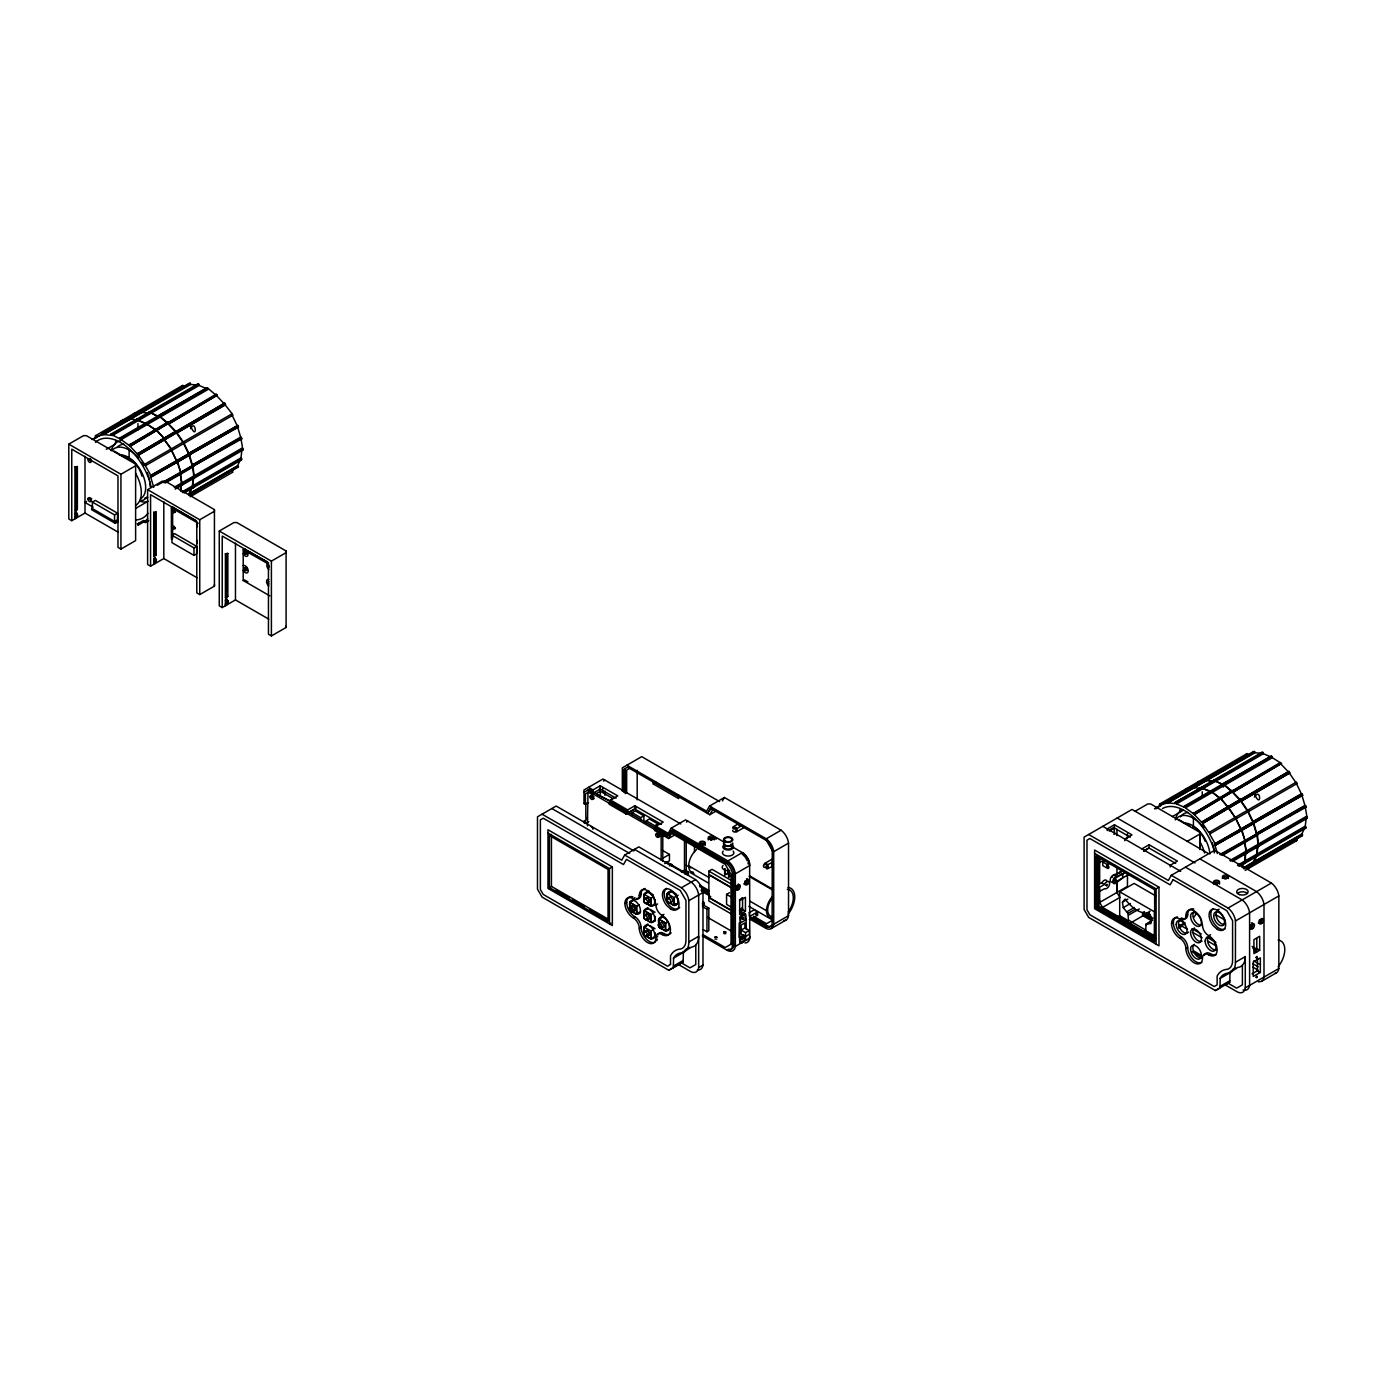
<?xml version="1.0" encoding="UTF-8"?>
<svg xmlns="http://www.w3.org/2000/svg" width="1376" height="1376" viewBox="0 0 1376 1376"><rect width="100%" height="100%" fill="white"/><g stroke="black" fill="none" stroke-linecap="round" stroke-linejoin="round"><path stroke-width="1.5" d="M74.923 518.855L74.923 513.042L76.368 512.199L77.486 515.604L74.923 517.187L77.486 515.604L77.348 514.056L76.076 516.43M76.368 518.03L76.368 512.199M147.61 489.65L199.744 519.75L214.432 511.27L214.432 509.602L165.189 481.17L162.299 481.17L147.61 489.65L147.61 564.487L150.569 566.19L163.813 558.536L197.095 577.765M150.569 566.19L150.569 494.689L196.785 521.366L196.785 592.884L199.744 594.587L214.432 586.107L214.432 509.602M153.734 564.366L153.734 558.536L155.178 557.71L156.296 561.116L153.734 562.698L156.296 561.116L156.159 559.568L154.748 560.376M153.734 558.536L154.886 561.924L156.159 559.568M155.178 563.524L155.178 557.71M163.813 558.536L163.813 501.758M199.744 594.587L199.744 519.75M219.266 531.033L271.399 561.133L286.088 552.653L286.088 550.985L236.844 522.553L233.954 522.553L219.266 531.033L219.266 605.853L222.224 607.573L235.468 599.919L268.767 619.131M222.224 607.573L222.224 536.055L268.458 562.75L268.458 634.25L271.399 635.953L286.088 627.473L286.088 550.985M225.406 605.732L225.406 599.919L226.834 599.076L227.969 602.482L225.406 604.064L227.969 602.482L227.814 600.934L226.404 601.759M226.541 603.307L225.406 599.919M226.834 604.907L226.834 599.076M235.468 599.919L235.468 543.124M271.399 635.953L271.399 561.133M678.678 795.311L678.678 798.63L653.273 783.959L653.273 780.622M1099.665 909.089L1119.84 897.444L1116.951 892.456L1116.951 882.068M1127.46 838.07L1127.46 833.822M1184.77 922.797L1184.77 924.466L1180.453 925.291L1184.77 922.797L1179.335 919.667M1199.906 849.491L1199.906 832.377L1150.663 803.945L1147.773 803.945L1134.925 811.376M1274.898 973.348A12.315 7.104 60 0 0 1278.837 968.515L1278.837 895.931A12.315 7.104 60 0 0 1271.39 883.031L1214.664 850.282L1171.303 875.325L1168.327 880.485L1088.674 834.492M269.834 595.877L243.191 580.5L243.208 549.678L267.598 563.541A3.853 2.236 60 0 0 268.819 569.526M542.058 814.196L621.711 860.189L624.687 855.029L681.395 887.778A12.315 7.104 60 0 1 688.843 900.678L688.791 943.351A21.689 12.522 60 0 1 681.877 952.742L680.793 952.88A29.55 17.062 60 0 0 673.604 957.834L673.328 967.689L668.77 970.252L542.058 897.083L537.483 889.171L537.483 816.828L556.179 806.044L633.992 850.953M1171.303 875.325L1228.028 908.074A12.315 7.104 60 0 1 1235.476 920.974L1235.424 963.647A21.689 12.522 60 0 1 1228.493 973.038L1227.426 973.176A29.55 17.062 60 0 0 1220.22 978.13L1219.944 987.985L1215.386 990.548L1088.674 917.396L1084.099 909.484L1084.099 837.124L1132.035 809.449L1207.99 853.309M1235.476 962.271L1245.28 956.612L1245.228 957.988A21.655 12.504 60 0 1 1242.752 964.817L1242.029 965.591A21.655 12.504 60 0 1 1238.297 967.38L1237.23 967.517M673.328 967.689L683.132 962.03L683.408 952.175A29.55 17.062 60 0 1 683.941 951.384M1215.386 990.548L1229.748 982.326L1230.024 972.471M735.936 885.37L735.403 886.488M741.853 918.514C744.089 921.679 743.384 914.971 742.369 919.237M743.246 918.153L743.006 917.173L742.558 919.374M741.767 938.948L741.922 937.606M743.47 937.452L742.558 939.017M245.289 551.174L247.044 553.754M90.455 458.965L90.971 460.289M115.876 440.389L115.24 444.138L106.296 449.316M173.703 509.86L175.423 512.388M173.703 526.234L175.423 528.78M180.462 490.871L181.236 484.576L182.354 485.006L180.204 473.654L181.288 473.791L177.074 461.958M180.652 490.768L181.408 484.455M182.096 491.886L192.33 485.969L193.345 477.575L194.291 478.108L192.932 465.432L157.225 485.281M193.311 487.672L241.557 459.825L240.645 459.016L237.635 465.673L238.461 466.688L190.215 494.534L189.389 493.52L192.399 486.863L193.311 487.672L193.603 486.571L192.709 485.762L193.724 477.352L240.112 450.571M192.709 485.762L240.955 457.898L241.97 449.505L242.916 450.038L240.955 438.583L241.849 438.824L240.645 437.121L192.399 464.968L189.389 454.854L238.461 426.921L237.876 425.442L188.822 453.358L184.04 443.399M592.385 796.016L593.778 797.254M1179.542 812.425L1180.161 808.675M1244.678 861.152L1245.693 852.742L1246.639 853.275L1244.678 841.82M1237.506 865.28L1256.615 854.255L1257.647 845.844L1258.576 846.395L1257.217 833.701L1219.772 854.565M1253.914 863.629L1256.684 855.15L1257.595 855.958L1257.905 854.84L1256.993 854.032L1258.008 845.621L1258.954 846.171L1307.2 818.307L1305.239 806.852L1306.134 807.093L1304.93 805.39L1256.684 833.254L1253.691 823.123L1302.745 795.19L1301.352 793.78L1253.106 821.644L1248.324 811.668M1256.993 854.032L1305.239 826.185L1306.254 817.774L1307.2 818.307M670.645 831.19L727.044 863.904A10.268 5.934 60 0 1 732.342 873.072L732.342 946.98A10.268 5.934 60 0 1 727.044 950.042L728.489 949.199A10.268 5.934 60 0 0 733.786 946.155L733.786 872.246A10.268 5.934 60 0 0 728.489 863.079L672.09 830.347L667.67 836.333L654.546 828.765L654.546 830.433L668.564 838.517L675.461 834.527M749.765 936.265L749.628 937.004A10.268 5.934 60 0 1 749.077 938.398M716.879 939.086L714.918 939.086M1226.446 878.628L1224.468 878.628M167.476 422.277L167.236 423.189L159.444 416.412L121.14 438.531L121.14 439.615L128.948 445.291L167.476 422.277L168.594 423.258L130.049 446.288L137.325 453.942L176.076 431.17L177.074 432.408L138.322 455.181L144.549 464.314L232.131 413.746L232.94 415.156L145.357 465.724L150.964 475.614L189.252 453.512L189.836 454.992L150.724 477.18L153.734 487.293M130.049 446.288L168.594 423.258M216.101 394.207L215.86 395.118L208.068 388.342L159.822 416.206L167.614 422.965L216.101 394.207L217.219 395.187L168.732 423.963L175.99 431.617L224.701 403.099L225.234 405.008L176.988 432.855L183.214 441.988M168.732 423.963L217.219 395.187M184.401 492.814L192.932 487.895L192.33 485.969M241.557 459.825L240.955 457.898M1231.761 790.546L1231.52 791.458L1223.728 784.698L1185.441 806.8L1185.441 807.884L1193.233 813.577L1231.761 790.546L1232.879 791.544L1194.334 814.558L1201.609 822.229L1240.361 799.439L1241.358 800.694L1202.607 823.467L1208.833 832.583L1296.416 782.032L1297.224 783.443L1209.659 833.994L1215.249 843.901L1253.536 821.782L1254.121 823.278L1215.008 845.449L1217.416 853.55M1194.334 814.558L1232.879 791.544M1280.385 762.476L1231.898 791.252L1224.107 784.475L1272.353 756.628L1272.353 757.712L1281.503 763.474L1233.016 792.232L1240.275 799.903L1288.985 771.368L1289.518 773.278L1241.272 801.142L1247.499 810.258M1233.016 792.232L1281.503 763.474M1245.4 862.064L1245.091 863.165L1244.196 862.356M1239.862 866.192L1257.217 856.164L1256.615 854.255M1257.595 855.958L1305.841 828.094L1305.239 826.185M141.298 500.228L141.556 501.225L142.433 500.589M744.966 881.414C744.966 884.441 747.632 878.903 745.07 881.173M174.184 526.372C175.629 533.406 169.816 523.774 175.423 527.92M192.932 487.895L192.021 487.087L189.028 493.743L189.836 494.758M1241.926 867.344L1243.629 863.922M1243.078 867.929L1253.312 862.012L1256.322 855.356L1257.217 856.164M1253.691 861.789L1301.92 833.942L1304.93 827.286L1305.841 828.094M741.767 918.256L742.558 917.293M1099.665 857.626L1099.665 883.908L1102.107 882.48A4.076 2.356 -60 0 1 1106.923 881.19M1104.446 884.458L1104.687 883.977A4.076 2.356 -60 0 1 1108.764 881.62A4.076 2.356 -60 0 1 1108.764 886.316A4.076 2.356 -60 0 1 1104.687 888.672L1099.665 891.218L1099.682 887.228L1104.446 884.458L1101.866 882.962M725.049 842.645L685.592 819.855L671.196 828.18L668.22 833.34L655.991 826.271L654.546 828.765M670.095 833.787L672.09 830.347M668.564 838.517L671.54 833.357L725.272 864.386L731.034 874.362L731.034 944.177M783.787 920.596A12.315 7.104 60 0 0 788.534 915.694L788.534 843.11A12.315 7.104 60 0 0 781.086 830.21L724.378 797.478L709.534 806.044L706.559 811.186L626.906 765.211M710.429 808.211L707.453 813.371L711.874 807.385L710.429 808.211L766.501 840.581L772.263 850.557L772.125 924.001A10.268 5.934 60 0 1 766.828 927.063L751.399 918.308M627.508 767.206L709.775 814.712L712.768 809.552M722.383 800.918L724.378 797.478M1119.703 915.659L1119.703 891.751L1154.447 911.806L1154.447 935.732L1145.589 930.606L1146.191 923.967L1150.869 923.588L1151.695 919.048L1149.029 912.838C1139.328 914.507 1130.418 906.354 1125.104 899.01L1122.438 902.157L1123.263 907.661L1127.942 913.423L1128.561 920.785L1119.703 915.659L1118.258 916.502M764.695 864.85L765.71 864.266M1259.47 919.942C1257.939 923.107 1262.342 919.409 1259.642 919.753M115.773 426.233L116.53 425.304M137.325 453.942L176.076 431.17M138.322 455.181L177.074 432.408M175.99 431.617L224.701 403.099M176.988 432.855L225.698 404.338M189.252 495.566L190.215 494.534M189.63 495.36L238.461 466.688M1201.609 822.229L1240.361 799.439M1202.607 823.467L1241.358 800.694M1201.3 787.313L1210.45 792.112L1210.45 791.028L1220.753 798.544L1227.77 807.11L1228.424 806.336L1229.422 807.574L1228.768 808.348L1235.012 817.482M1240.275 799.903L1288.985 771.368M1241.272 801.142L1289.983 772.624M1253.312 862.012L1253.536 863.853L1252.728 862.838L1244.196 867.757M1246.725 867.792L1302.16 835.782L1301.92 833.942M723.845 933.633L725.806 933.633M190.524 428.762C195.942 417.719 197.697 442.436 190.524 425.924M93.379 439.322L134.882 414.52L139.939 412.852M147.765 518.89L145.357 521.108L146.028 522.261M175.423 511.631L174.184 510.066L175.423 510.788M234.677 468.7L232.286 470.919L232.94 472.071L190.266 496.719M244.36 549.007L267.236 561.804M1156.476 808.71L1160.071 805.373L1199.167 782.789L1203.845 781.344M1250.715 864.833L1247.946 867.276L1248.617 868.428M1300.148 835.868L1296.57 839.205L1297.224 840.358L1245.194 870.389M1217.244 884.046L1216.522 883.031L1215.799 884.046M702.362 903.619L703.274 903.894L702.362 905.219M74.923 510.96L75.938 510.29L75.938 467.393L74.923 466.808L74.923 510.96L77.366 509.447L77.366 466.55L74.923 466.808M76.368 510.135L77.366 509.447M156.193 512.061L153.734 512.302L153.734 556.454L154.748 555.784L154.748 512.887L156.193 512.061L156.193 554.958L155.178 555.629M227.848 553.427L225.406 553.685L225.406 597.838L226.404 597.167L226.404 554.27L227.848 553.427L227.848 596.324L226.834 596.995M75.938 516.516L77.348 514.056M226.404 603.393L227.814 600.934M68.8 444.156L83.489 435.676L86.378 435.676L135.622 464.108L135.622 540.596L120.933 549.093L117.975 547.373L117.975 475.872L71.758 449.178L71.758 520.696L68.8 518.993L68.8 444.156L120.933 474.256L135.622 465.776M188.185 385.005L183.507 386.45L135.261 414.296L134.59 413.144M91.917 439.512L97.163 436.502M102.357 433.492L190.266 383.216L190.748 384.437L198.006 385.16L197.766 383.956L149.52 411.82L149.76 413.006L142.124 412.508L103.819 434.61L102.357 433.492L102.822 434.696L96.595 436.622L95.924 435.47M189.269 383.319L141.023 411.166L141.504 412.37L190.266 383.216M93.086 439.322L96.578 437.31M103.355 433.406L141.642 411.286L142.124 412.508M102.822 434.696L141.126 412.594L140.644 411.39M190.748 384.437L142.502 412.284L142.02 411.08M110.854 434.145L149.141 412.043L158.292 416.842L119.987 438.944L110.854 434.145L111.095 435.332L103.819 434.61M111.955 434.438L150.259 412.336M150.62 412.112L198.866 384.265L199.124 385.452L206.916 388.772L207.346 387.929L158.67 415.535L158.67 416.618L149.52 411.82M111.095 435.332L149.382 413.23L149.141 412.043M149.76 413.006L198.006 385.16M112.196 435.624L150.5 413.522M150.878 413.299L199.124 385.452M119.987 438.944L119.987 437.86L158.292 415.758L159.444 416.412M158.67 415.535L206.916 387.688M158.67 416.618L206.916 388.772M121.14 439.615L159.444 417.496M159.822 417.289L208.068 389.425M75.938 467.393L77.366 466.55M128.948 445.291L167.236 423.189M167.614 422.965L214.002 396.185M128.174 458.93L129.12 458.38L129.12 449.986M144.549 464.314L146.028 465.346M232.131 413.746L225.234 405.008M86.602 501.449L84.916 502.412L93.018 507.09M92.381 502.102L95.357 500.4L117.51 513.179L117.51 519.681L114.535 521.401L114.535 514.899L92.381 502.102L92.381 508.604M75.646 514.349L77.09 513.523M76.076 515.14L77.486 514.332M71.758 520.696L85.002 513.042L118.284 532.254M150.156 475.683L189.252 453.512M188.822 453.358L237.876 425.442M152.478 476.165L189.836 454.992M189.389 454.854L238.461 426.921M163.366 482.512L192.932 465.432M192.399 464.968L241.557 437.362M164.501 482.718L192.33 466.653M242.916 448.714L194.67 476.56L193.724 476.027L192.709 466.43L239.097 439.649M165.412 482.959L193.242 466.894M192.709 466.43L241.849 438.824M114.535 514.899L117.51 513.179M135.656 508.415L148.178 501.191M174.253 487.259L193.345 476.234M193.724 476.027L241.97 448.163M115.257 521.814L118.233 520.094L118.233 521.642L115.257 523.362L91.676 509.739L91.676 508.191L115.257 521.814L115.257 523.362M175.182 487.809L194.291 476.784M175.99 487.586L193.345 477.575M175.182 489.134L194.291 478.108M193.724 477.352L194.67 477.902L242.916 450.038M183.507 492.006L192.021 487.087M192.399 486.863L240.645 459.016M183.008 492.694L193.242 486.777M193.603 486.571L241.849 458.707M189.389 493.52L237.635 465.673M145.77 520.678L138.787 524.703L138.322 523.499L143.551 520.472M190.679 493.262L237.068 466.481L237.876 467.496M137.325 523.585L137.789 524.806L144.772 520.764M148.711 520.713L145.22 522.725L144.549 521.573L138.322 523.499M172.636 507.056L172.636 538.463L171.381 539.186L171.381 507.778L172.636 507.056L195.856 520.455M171.948 535.23L174.666 533.664L196.699 546.392L196.699 553.806L193.982 555.371L171.948 542.643L171.948 535.23L193.982 547.94L196.699 546.392M153.734 556.454L156.193 554.958M154.456 559.86L155.901 559.017M154.886 560.634L156.296 559.826M243.208 549.678L244.722 548.8M243.191 580.5L244.36 579.829L247.904 581.876M225.406 597.838L227.848 596.324M226.111 601.226L227.556 600.4M226.558 602.017L227.969 601.192M583.992 792.335L589.152 789.342L593.022 791.578L593.022 789.91L600.228 785.765L617.772 795.896L609.327 800.763L596.616 794.072M603.565 781.035L604.993 780.209M627.697 767.103L623.775 769.356L623.775 792.318M588.894 791.854L585.436 793.849L585.436 804.41L583.992 803.584L583.992 789.979L602.963 779.022L680.759 823.949M630.156 768.032L626.665 770.044L626.665 793.247M587.707 790.185L591.577 792.404L593.022 791.578M588.309 792.18L591.577 794.072L600.228 789.084L616.018 798.2M596.616 793.419L600.314 791.286L613.025 798.63M583.992 803.584L585.436 802.741M585.436 804.41L588.55 802.621M549.42 835.559L608.037 869.408L608.037 921.404L549.42 887.554L549.42 835.559L551.432 834.389M661.426 824.413L634.852 809.088L626.218 814.076L609.121 804.203L609.121 802.535L610.566 801.709L627.645 811.582L627.645 809.914L610.566 800.041L610.566 801.709M587.414 817.619L585.832 818.548L585.832 802.741M587.552 818.995L583.992 821.042L585.436 821.868L583.992 822.71L585.436 823.536L588.808 821.575M653.273 783.959L656.146 782.29M627.645 809.914L634.852 805.751L663.198 822.126L655.991 826.271M609.121 802.535L626.218 812.408L627.645 811.582M625.96 813.921L636.331 807.936M632.169 814.609L632.169 812.7L635.334 810.877L643.882 815.83L643.882 821.627M632.169 812.7L640.734 817.636L643.882 815.83M646.204 820.801L649.352 818.978L657.9 823.914L654.752 825.738L646.204 820.801L646.204 822.693M549.42 887.554L551.432 886.402L608.209 919.168M549.42 889.223L550.864 888.397M624.687 855.029L638.808 846.876L695.534 879.608A12.315 7.104 60 0 1 702.981 892.508L702.981 965.092A12.315 7.104 60 0 1 697.357 969.908M661.151 860.344L661.151 835.954L662.768 834.922A6.123 3.543 60 0 0 662.234 833.546M686.486 822.04L687.931 821.214M547.975 833.065L609.482 868.566L612.354 866.914L612.354 925.566L547.975 888.397L547.975 829.745L612.354 866.914M709.775 814.712L716.793 810.67M663.094 858.074L669.458 854.41L669.458 860.826L664.677 863.578M741.062 826.236L737.605 824.241L733.425 826.649A2.442 1.41 0 0 0 733.425 828.644A2.442 1.41 0 0 0 736.882 828.644L741.062 825.91M732.806 830.278A2.442 1.41 0 0 0 733.941 831.861A2.442 1.41 0 0 0 736.882 831.637L743.934 827.578M657.642 936.729L655.87 937.761A11.73 6.777 60 0 1 653.445 943.128L651.725 943.661A11.73 6.777 60 0 1 639.29 928.181A8.359 4.816 60 0 0 633.218 917.861A11.73 6.777 60 0 1 624.928 903.499L626.699 902.467M624.928 903.499A11.73 6.777 60 0 1 633.218 898.7L634.99 897.685M633.218 898.7A8.359 4.816 60 0 0 639.29 895.415L641.061 894.4A11.73 6.777 60 0 1 645.206 888.5M681.395 872.006L684.921 869.959L688.378 871.954L688.378 875.291L686.658 874.276M640.683 911.875L636.538 914.266L629.709 910.31L629.709 902.415L633.854 900.024M666.001 861.703L684.491 872.384L686.228 871.386L686.228 842.267M684.852 874.001L688.378 871.954M629.795 910.258L629.795 902.346L636.538 906.354L639.307 904.772M653.669 896.688L650.9 898.287L650.9 906.182L655.045 903.791L655.045 899.835M610.91 923.072L609.482 923.898L609.482 868.566M674.154 897.53L674.154 905.425L667.222 901.538L667.222 893.643L671.368 891.252L676.493 894.211M731.017 887.279L708.864 874.482L708.864 871.146L712.028 869.322L730.501 879.986M681.395 887.778L695.534 879.608M671.196 828.18L727.904 860.929L742.318 852.604A12.315 7.104 60 0 1 749.765 865.504L735.352 873.829L735.352 946.396A12.315 7.104 60 0 1 727.904 950.696L702.242 935.869M709.534 806.044L766.26 838.775L781.086 830.21M648.216 908.315L644.054 910.706L644.054 918.6L651.003 922.488L651.003 914.593L644.157 910.637L650.9 914.644L653.669 913.062M726.339 863.337L727.766 862.511M745.001 942.973A12.315 7.104 60 0 0 749.765 938.071L749.628 863.096A10.268 5.934 60 0 0 744.33 853.928L742.18 854.186L742.885 854.754A10.268 5.934 60 0 1 744.364 856.233M633.218 917.861L634.99 916.829A8.359 4.816 60 0 1 641.061 927.149A11.73 6.777 60 0 0 646.187 938.965A11.73 6.777 60 0 0 655.217 942.096M655.87 937.761A8.376 4.833 60 0 1 662.166 934.562A11.73 6.777 60 0 0 670.456 929.78A11.73 6.777 60 0 0 662.166 915.418A8.376 4.833 60 0 1 655.87 904.995L657.642 903.963M667.222 893.643L674.051 897.582L678.213 895.191M724.653 868.669L724.653 874.586L727.766 873.399L727.766 869.443M724.653 874.586L727.766 873.399M732.479 873.984L733.924 873.141M639.29 928.181L641.061 927.149M662.166 915.418L663.937 914.386M728.558 870.922L728.558 876.822L731.688 875.635M688.843 900.678L702.981 892.508M749.679 918.979L766.26 928.559A12.315 7.104 60 0 0 773.708 924.259L773.708 851.675L788.534 843.11M644.054 927.097L651.003 930.984L651.003 938.896L644.054 934.992L644.157 927.046L648.216 924.706M658.743 926.96L658.743 919.065L665.588 923.021L665.588 930.916L658.657 927.028L658.657 919.134L662.802 916.726M765.211 867.138A2.442 1.41 -60 0 1 763.474 866.14A2.442 1.41 -60 0 1 765.211 863.148L772.263 859.071M731.017 887.606L708.864 874.809L708.864 897.324L710.584 896.326M653.669 929.454L650.9 931.053L650.9 938.948L655.045 936.557L655.045 932.601M731.017 913.784L708.864 900.988L708.864 897.668L710.584 896.67M658.657 919.134L665.485 923.072L668.254 921.473M772.263 866.398L767.791 868.634A2.442 1.41 -60 0 1 766.071 867.637A2.442 1.41 -60 0 1 767.791 864.644L772.263 862.391M731.447 907.214L726.58 904.41L726.58 894.383L729.469 892.714M669.63 928.576L665.485 930.967L665.485 923.072M662.166 934.562L663.937 933.547A11.73 6.777 60 0 0 671.127 932.911M703.308 907.111L706.954 909.209L708.829 908.126L708.829 930.692L706.954 931.776L703.308 929.677M739.48 900.042L741.974 897.943M739.48 910.069L742.558 908.298L740.254 908.968L740.254 912.202M745.431 911.273L739.669 914.593L739.669 900.626L745.431 897.307L745.431 911.273L742.558 909.605L739.669 911.273L742.558 912.942M688.843 941.975L698.664 936.316L698.612 937.692A21.655 12.504 60 0 1 696.136 944.521L695.396 945.278A21.655 12.504 60 0 1 691.681 947.084L681.877 952.742M745.603 914.146L740.46 917.121L740.46 922.969L739.978 916.846C750.04 904.634 744.21 931.26 745.121 913.87M748.802 912.959L754.1 909.897L757.557 911.892L757.557 915.212L750.505 918.962A2.442 1.41 0 0 1 749.404 919.323M673.397 958.212L683.201 952.553M749.404 916.33A2.442 1.41 0 0 0 750.505 915.969L757.557 911.892M739.29 922.763L739.015 937.469M746.291 919.615L739.772 923.365L739.772 937.245L743.883 934.872M673.397 966.09L683.201 960.431M668.77 970.252L681.498 962.942L690.012 967.861L695.774 964.542L695.774 944.899M744.915 927.906L744.915 922.9L741.148 925.068L741.148 933.96L745.568 936.523L749.335 934.338L749.335 930.468L744.915 927.906L741.148 930.09L745.568 932.636L745.603 939.739C735.558 951.951 741.372 925.326 740.46 942.715M745.568 932.636L749.335 930.468M732.187 943.523L725.272 947.514L703.188 934.751M732.479 946.241L733.924 945.398M766.122 926.805L768.272 926.237A10.268 5.934 60 0 0 772.641 925.136M739.978 942.44L745.603 939.739M683.132 962.03L678.574 964.593L691.216 971.886A12.315 7.104 60 0 0 698.664 967.586L702.981 965.092M735.352 946.396L749.765 938.071M773.708 924.259L788.534 915.694M771.231 928.576L786.074 920.011M1124.811 840.702L1124.811 839.033L1132.001 834.888L1114.457 824.757L1107.267 828.92L1107.267 830.571M1109.417 829.917L1113.734 827.423L1114.663 833.22A2.236 1.29 60 0 1 1113.872 834.338M1109.28 831.07L1114.457 828.077L1130.246 837.193M1205.789 780.656L1205.307 779.435L1253.553 751.588L1254.035 752.792L1247.791 754.719L1199.545 782.583L1198.892 781.43M1154.464 808.796L1161.447 804.771M1160.209 803.756L1160.88 804.908L1167.123 802.982L1166.642 801.761L1204.946 779.659L1213.666 781.499L1203.432 787.399M1155.634 808.606L1160.862 805.596M1166.642 801.761L1205.944 779.573M1205.307 779.435L1254.551 751.502L1255.032 752.706L1262.291 753.429L1262.05 752.242L1213.804 780.089L1214.045 781.276L1262.291 753.429M1167.123 802.982L1193.284 787.863L1192.82 786.659L1194.471 787.674M1195.176 786.78L1205.41 780.863L1204.946 779.659M1207.646 779.573L1254.035 752.792M1167.639 801.675L1168.121 802.896L1206.408 780.777M1206.305 779.349L1206.786 780.57L1255.032 752.706M1168.121 802.896L1175.379 803.601L1175.138 802.414L1213.426 780.312L1223.728 784.698M1175.138 802.414L1214.544 780.605M1214.922 780.398L1263.168 752.534L1263.409 753.721L1271.2 757.041L1271.63 756.198L1222.954 783.804L1222.954 784.888L1213.804 780.089M1177.116 802.604L1199.803 789.514M1176.239 802.724L1176.48 803.911L1214.784 781.792M1215.163 781.585L1263.409 753.721M1176.48 803.911L1184.289 807.213L1184.289 806.13L1222.576 784.028M1222.954 783.804L1271.2 755.957M1184.289 807.213L1220.873 786.092M1222.954 784.888L1228.51 781.688M1232.225 779.538L1271.2 757.041M1185.441 807.884L1223.728 785.782M1224.107 785.558L1272.353 757.712M1172.369 816.553L1183.308 810.24M1101.78 857.988L1098.237 860.034L1099.665 860.86L1098.237 861.703L1099.665 862.528L1104.756 859.604M1102.761 861.961L1107.319 864.592A2.236 1.29 60 0 1 1108.901 867.344A2.236 1.29 60 0 1 1107.319 868.256L1102.761 865.624L1102.761 861.961L1105.633 860.292M1193.233 813.577L1229.817 792.438M1233.756 790.168L1280.144 763.388M1107.319 864.592L1110.191 862.941M1141.891 848.906L1149.098 844.744L1177.426 861.118L1170.236 865.263L1170.236 866.932M1143.645 850.918L1148.84 847.926M1143.903 851.073L1149.098 848.08L1175.654 863.406M1192.459 827.217L1193.422 826.666L1193.422 818.273M1116.951 867.155L1116.951 873.915L1122.885 870.492M1125.757 872.16L1115.661 877.991A2.442 1.41 -60 0 0 1113.924 880.984A2.442 1.41 -60 0 0 1115.661 881.982L1128.819 874.396M1187.058 841.458L1199.906 834.045M1153.26 936.695L1102.554 907.42L1099.665 902.432L1127.46 886.385L1127.46 873.932M1119.703 891.751L1134.099 883.426L1156.046 896.103M1096.036 907.868L1154.653 941.7L1154.653 889.704L1096.036 855.855L1096.036 907.868L1098.065 906.698L1154.842 939.481M1214.44 843.97L1253.536 821.782M1253.106 821.644L1302.16 793.711M1215.008 845.449L1254.121 823.278M1253.691 823.123L1302.745 795.19M1122.438 902.157L1127.838 899.044M1123.263 907.661L1130.47 903.499M1094.608 853.361L1156.098 888.862L1158.97 887.21L1158.97 945.862L1094.608 908.693L1094.608 850.041L1158.97 887.21M1220.667 854.806L1257.217 833.701M1256.684 833.254L1305.841 805.631M1221.802 855.012L1256.615 834.922M1258.851 833.632L1305.239 806.852M1222.714 855.253L1257.526 835.163M1307.2 816.983L1258.954 844.847L1258.008 844.296L1256.993 834.699L1306.134 807.093M1127.013 911.686L1134.22 907.524M1127.942 913.423L1135.148 909.261M1128.561 915.143L1139.362 908.9M1229.817 860.585L1257.647 844.52M1258.008 844.296L1306.254 816.45M1230.746 861.118L1258.576 845.053M1233.309 859.897L1249.116 850.764M1252.521 848.803L1257.647 845.844M1259.866 844.554L1306.254 817.774M1127.116 921.61L1129.111 920.458L1146.139 930.296L1144.144 931.432M1142.974 912.46L1144.402 911.634M1232.5 861.445L1258.576 846.395M1144.402 913.286L1142.974 915.78L1130.848 922.78M1146.5 913.286L1150.095 911.204M1246.088 861.273L1256.322 855.356M1258.541 854.083L1304.93 827.286M1238.417 866.089L1257.526 855.064M1257.905 854.84L1306.134 826.993M1146.191 923.967L1152.538 920.183M1254.964 861.548L1301.352 834.768L1302.16 835.782M1145.589 924.964L1150.99 921.851M1243.887 868.927L1254.121 863.027M1254.499 862.804L1302.745 834.957M1216.418 954.428A11.73 6.777 60 0 1 1210.553 953.843L1208.782 954.875A8.376 4.833 60 0 0 1202.486 958.057A11.73 6.777 60 0 1 1200.061 963.424L1198.341 963.957A11.73 6.777 60 0 1 1185.906 948.477A8.359 4.816 60 0 0 1179.851 938.157A11.73 6.777 60 0 1 1171.544 923.795L1173.315 922.763M1171.544 923.795A11.73 6.777 60 0 1 1179.851 918.996L1181.623 917.981M1179.851 918.996A8.359 4.816 60 0 0 1185.906 915.711L1187.677 914.696A11.73 6.777 60 0 1 1193.818 908.986M1155.376 934.235L1152.194 936.076L1155.634 938.071M1153.002 936.557L1154.447 935.732M1217.364 910.224L1219.136 909.209M1228.028 908.074L1271.39 883.031M1179.851 938.157L1181.623 937.125A8.359 4.816 60 0 1 1187.677 947.462A11.73 6.777 60 0 0 1192.803 959.261A11.73 6.777 60 0 0 1201.833 962.392M1185.906 948.477L1187.677 947.462M1185.906 915.711A11.73 6.777 60 0 1 1192.063 910.018A11.73 6.777 60 0 1 1201.386 919.856L1202.486 925.291A8.376 4.833 60 0 0 1208.782 935.714L1210.553 934.7M1235.476 920.974L1278.837 895.931M1259.676 950.266L1253.914 953.585L1253.914 939.619L1259.676 936.299L1259.676 950.266L1256.804 948.597L1253.914 950.266L1256.804 951.934M1228.493 973.038L1236.663 968.326M1220.013 978.508L1229.817 972.849M1220.013 986.403L1229.834 980.727M1252.074 973.83L1257.458 970.716L1260.347 972.368L1260.347 957.834L1253.244 961.927L1253.244 976.461L1260.347 972.368M1229.748 982.326L1225.19 984.889L1237.832 992.182A12.315 7.104 60 0 0 1245.28 987.882L1278.837 968.515M1258.369 981.896L1261.534 981.398L1276.36 972.832M749.284 915.47L749.284 914.455M742.558 937.142L743.178 938.036L741.939 938.759M1112.324 882.136A4.076 2.356 -60 0 1 1110.277 879.247A4.076 2.356 -60 0 1 1113.803 874.861L1120.116 872.436L1122.713 873.932L1122.713 877.922L1116.4 882.773A4.076 2.356 -60 0 1 1112.771 881.655A4.076 2.356 -60 0 1 1116.4 876.357L1122.713 873.932M129.189 419.491L122.756 421.52L122.103 420.368M246.975 553.1L245.771 551.604L246.975 551.931M246.975 569.406L245.771 567.91L246.975 568.219M268.939 565.33L268.939 567.738M658.416 833.632L658.588 835.266L659.396 834.51M1190.343 788.723L1187.041 789.79L1186.387 788.637M1254.379 797.168C1261.138 786.246 1261.654 810.86 1254.207 793.367M735.42 831.207L736.04 830.347M711.478 840.048C714.11 838.724 708.33 838.724 710.945 840.048M669.407 864.816L670.92 865.315L669.407 865.831M693.04 871.92L690.167 872.487L708.502 883.065M742.748 937.056C746.308 938.449 739.72 940.255 743.246 937.366M128.536 418.39L137.445 420.11L137.204 418.923M137.789 524.806L138.787 524.703M1253.553 751.588L1254.551 751.502M655.475 829.952L615.313 806.766M197.456 524.067L196.579 524.875L197.456 526.698M197.456 540.441L196.579 541.25L197.456 543.073M1206.786 780.57L1212.222 781.104M1199.906 788.207L1194.282 787.777L1192.992 786.556L1193.474 787.76M197.766 383.956L198.866 384.265M1262.05 752.242L1263.168 752.534M91.504 499.746L90.438 498.404L91.659 498.525M1241.376 830.227L1245.59 842.06L1244.489 841.923L1246.45 853.378L1245.521 852.845L1245.28 863.062L1244.368 862.253M138.563 420.42L146.355 423.722M1098.598 901.246L1099.751 900.592L1098.598 898.597M1272.353 756.628L1224.107 784.475M1184.289 806.13L1185.441 806.8M1178.63 819.477L1190.137 826.116M1199.838 858.848L1256.546 891.596A12.315 7.104 60 0 1 1263.994 904.496L1263.994 977.063A12.315 7.104 60 0 1 1261.534 981.398M1117.209 818.015L1195.004 862.941M1185.441 867.172L1242.15 899.921A12.315 7.104 60 0 1 1249.597 912.821L1249.597 985.388A12.315 7.104 60 0 1 1243.078 990.015M1102.795 826.34L1180.711 871.318M1215.954 914.868L1225.122 920.166M1252.126 946.43L1257.664 949.629M1252.814 948.15L1256.512 950.283M1116.951 873.915L1119.84 872.264M1113.803 874.861L1116.4 876.357M1253.691 960.93L1259.178 964.094M1192.115 928.697L1201.282 933.994M1206.786 937.176L1215.954 942.474M1252.642 963.647L1258.146 966.829M1178.544 924.19L1187.471 929.35M1192.94 932.515L1202.074 937.778M1207.543 940.943L1216.676 946.206M1252.848 967.104L1257.922 970.028M1257.182 970.871L1260.055 972.54M1146.999 913.131L1150.611 915.229M1143.748 912.924L1152.95 918.239M1142.321 913.75L1151.523 919.065M1142.338 915.436L1151.557 920.75M1201.179 955.254L1193.766 950.971L1192.321 951.796L1201.575 957.146M208.068 388.342L159.822 416.206M1154.309 938.157L1098.942 906.182L1098.942 856.784M1154.258 939.808L1097.48 907.025L1097.48 857.11M1228.114 983.238L1236.628 988.157L1242.39 984.838L1242.39 965.195M146.166 422.759L147.318 423.412M119.987 437.86L121.14 438.531M114.346 451.19L125.852 457.847M719.545 801.554L641.732 756.645L622.33 767.842L622.33 791.252M171.381 507.778L198.178 523.241M765.211 863.148L767.791 864.644M153.734 512.302L154.748 512.887M225.406 553.685L226.404 554.27M732.479 846.928L743.608 853.361M712.476 837.038L716.191 839.188M749.507 875.807L773.346 889.584M749.232 876.478L773.312 890.392M588.567 787.347L593.022 789.91M655.991 827.939L669.114 835.507M593.142 792.06L609.327 800.763M628.66 812.58L657.109 829.006M609.826 803.601L589.754 792.008L587.982 792.576L587.432 825.91M708.864 871.146L731.017 883.942M662.234 850.23L669.458 854.41M688.705 865.814L709.087 877.578M749.834 901.108L766.501 910.74M685.403 864.747L690.855 867.895M748.854 906.371L772.693 920.131L766.501 923.709L753.549 916.227M726.58 894.383L731.447 897.186M686.658 873.949L688.378 874.947M755.837 913.888L757.557 914.885M755.837 914.214L757.557 915.212M699.868 885.232L709.122 890.582M701.313 887.726L708.674 891.975M752.844 917.482L767.55 925.979M634.491 849.37L691.216 882.102A12.315 7.104 60 0 1 698.664 895.002L698.664 967.586M701.708 889.618L709.07 893.867M701.777 891.338L709.156 895.587M708.864 897.324L731.017 910.121M708.864 897.668L731.017 910.448M551.862 808.538L629.658 853.447M703.36 904.978L708.829 908.126M707.591 917.345L731.516 931.156M653.342 894.899L648.216 891.94L644.054 894.331L651.003 898.236L651.003 906.13L644.054 902.243L644.157 894.28M649.919 909.295L655.045 912.254M629.795 902.346L636.641 906.302L636.641 914.197L636.538 906.354M649.919 925.687L655.045 928.662M556.162 890.186L569.182 897.702M572.898 899.852L584.06 906.302M589.633 909.519L608.244 920.252M147.507 424.393L155.299 430.086M648.079 914.679L647.58 914.318A2.752 1.6 60 0 0 645.533 915.504M766.122 840.358L766.828 840.942A10.268 5.934 60 0 1 772.125 850.11L772.263 851.004M1232.139 790.34L1233.257 791.32M1193.474 812.666L1194.592 813.646M167.855 422.054L168.973 423.051M155.35 429.278L165.137 439.305L164.484 440.079L172.378 450.124M129.189 444.379L130.29 445.377M1281.262 764.385L1288.521 772.039M1232.638 792.456L1239.896 800.11M1227.96 807.007L1219.824 797.444L1219.583 798.355L1211.792 791.578L1202.848 788.689L1202.607 787.502M216.961 396.099L224.236 403.77M593.262 795.947L593.778 796.824M168.354 424.169L175.612 431.84M268.767 586.038L268.062 585.282A4.18 2.408 60 0 1 266.6 581.05A4.18 2.408 60 0 1 268.767 579.451M1240.739 799.232L1241.737 800.471M1228.235 806.439L1229.232 807.695M1202.074 821.558L1203.071 822.796M176.455 430.946L177.452 432.202M164.948 439.408L156.658 430.155L147.318 424.496L147.507 423.309L146.355 422.638L146.166 423.842L138.374 420.523L138.305 419.233L137.015 419.026L137.256 420.23M137.789 453.272L138.787 454.527M1289.518 773.278L1295.745 782.411M1240.894 801.348L1247.138 810.481M1228.957 808.245L1235.184 817.378M176.61 433.079L182.836 442.212L183.885 441.61L184.694 443.02M246.992 551.466L247.198 551.776A3.853 2.236 60 0 1 247.198 556.231A3.853 2.236 60 0 1 243.346 553.995L243.191 553.668M164.673 439.976L170.899 449.092M1247.791 754.719L1247.12 753.566L1159.4 804.22L1160.071 805.373M1246.312 754.048L1246.983 755.2M1295.745 839.67L1296.416 840.822M1248.17 809.879L1248.978 811.29M1247.791 810.103L1248.617 811.513M1235.854 817L1236.663 818.41M1235.665 817.103L1236.491 818.514M1248.324 867.052L1248.978 868.204M1198.513 781.637L1199.167 782.789M1198.066 781.895L1198.737 783.047M1247.499 867.516L1248.17 868.669M1197.688 782.118L1198.358 783.271M1247.138 867.74L1247.791 868.892M1186.576 788.534L1187.23 789.686M1185.562 789.119L1186.422 790.151M1209.504 832.205L1210.312 833.615M183.507 386.45L182.836 385.297L95.116 435.951L95.77 437.104M182.028 385.762L182.698 386.914M183.507 441.816L184.315 443.227M171.381 448.817L172.206 450.227M134.229 413.368L134.882 414.52M133.782 413.626L134.452 414.778M133.403 413.832L134.074 414.984M122.275 420.265L122.946 421.417M121.466 420.729L122.137 421.882M121.277 420.832L121.948 421.985M74.923 513.042L75.938 514.882M1296.57 783.821L1301.352 793.78M1247.946 811.892L1252.728 821.85M1236.009 818.789L1240.791 828.748M1235.82 818.892L1240.602 828.851L1241.599 828.679L1245.4 842.164M232.286 415.552L237.068 425.511M244.36 552.997C248.66 557.641 243.913 547.459 244.446 553.358A3.853 2.236 60 0 0 245.083 554.15M183.662 443.622L188.443 453.581M171.725 450.502L176.506 460.478M171.536 450.623L176.317 460.582L177.315 460.41L181.116 473.894M1253.914 821.575L1254.499 823.054M1241.427 828.782L1241.995 830.261M1215.249 843.901L1215.834 845.38M189.63 453.289L190.215 454.785M177.126 460.513L177.71 461.992M130.187 419.405L128.708 418.27L129 419.594M150.964 475.614L151.549 477.111M1301.92 795.276L1304.93 805.39M1253.312 823.347L1256.322 833.46M661.134 835.868L661.151 835.954A6.123 3.543 60 0 0 658.829 831.878M237.635 426.99L240.645 437.121M189.028 455.06L192.021 465.191M1257.595 833.495L1257.905 834.94M193.311 465.208L193.603 466.67M599.489 788.431L600.418 794.227M655.87 904.995L654.77 899.56A11.73 6.777 60 0 0 645.43 889.722A11.73 6.777 60 0 0 639.29 895.415M180.394 473.533L181.408 483.131M698.114 847.048L698.114 848.7M1258.954 844.847L1258.954 846.171M1257.458 958.436L1257.458 970.716M1256.804 938.621L1256.804 948.597M1245.28 956.612L1245.28 987.882M1223.384 784.062L1223.384 787.089M1202.246 791.785L1202.246 796.05M1199.906 832.377L1199.906 849.009M1156.098 888.862L1156.098 944.194M1149.098 844.744L1149.098 848.08M1116.951 829.195L1116.951 835.628M1116.951 881.913L1116.951 892.456M1114.457 824.757L1114.457 828.077M1099.665 889.962L1099.665 902.432M1098.065 856.784L1098.065 906.698M771.97 862.236L771.97 866.226M750.505 915.969L750.505 918.962M746.102 918.841L746.291 929.522M745.121 935.56L745.121 939.464M742.558 897.634L742.558 909.605M741.974 907.971L741.974 911.204M736.882 828.644L736.882 831.637M729.091 871.232L729.091 877.131M725.186 868.961L725.186 874.895M706.954 909.209L706.954 931.776M694.484 846.034L694.484 852.019M684.491 839.102L684.491 872.384M678.213 899.147L678.213 903.086L674.051 905.494L674.051 897.582M667.326 893.574L667.326 901.486M662.785 835.008L662.785 861.428M655.045 916.21L655.045 920.148L650.9 922.556L650.9 914.644M654.752 825.738L654.752 827.63M640.734 817.636L640.734 819.546M637.174 770.302L637.174 799.834M634.852 805.751L634.852 809.088M626.218 812.408L626.218 814.076M625.22 768.53L625.22 793.574M604.993 791.131L604.993 795.294M602.705 788.087L602.705 792.301M600.228 785.765L600.228 789.084M591.577 792.404L591.577 794.072M551.432 836.402L551.432 886.402M286.088 625.822L286.088 627.473M214.432 584.439L214.432 586.107M194.67 476.56L194.67 477.902M193.982 547.94L193.982 555.371M182.165 483.784L182.165 485.109M137.961 423.498L137.961 429.914M120.933 474.256L120.933 549.093M85.002 456.247L85.002 513.042M668.186 864.317A2.442 1.41 0 0 1 671.643 864.317A2.442 1.41 0 0 1 671.643 866.312M702.551 902.312A2.442 1.41 -60 0 1 704.271 903.31A2.442 1.41 -60 0 1 702.551 906.302M745.052 857.076A10.268 5.934 60 0 1 745.689 857.97M746.274 858.916A10.268 5.934 60 0 1 747.254 860.894M747.942 862.924A10.268 5.934 60 0 1 748.183 863.922M748.699 938.948A10.268 5.934 60 0 1 747.701 939.808M746.669 878.679A3.062 1.772 -60 0 1 747.116 882.343A3.062 1.772 -60 0 1 743.711 883.788M738.172 883.977A3.062 1.772 -60 0 1 738.362 887.142A3.062 1.772 -60 0 1 735.575 889.395M659.895 836.505A2.236 1.29 60 0 1 657.986 835.696A2.236 1.29 60 0 1 657.246 833.202M593.864 798.682A2.236 1.29 60 0 1 591.491 795.724M727.904 860.929A12.315 7.104 60 0 1 735.352 873.829M715.898 942.371A3.062 1.772 0 0 1 713.731 941.838M713.25 941.476A3.062 1.772 0 0 1 712.837 940.599M708.262 839.928A3.062 1.772 0 0 1 711.22 837.709A3.062 1.772 0 0 1 714.161 839.928M705.234 845.088A3.062 1.772 0 0 1 704.925 845.518M700.762 846.154A3.062 1.772 0 0 1 700.436 843.23A3.062 1.772 0 0 1 705.234 844.176M733.15 851.09A5.745 3.32 0 0 1 728.162 856.078A5.745 3.32 0 0 1 723.191 851.09M1112.204 877.269A2.442 1.41 -60 0 1 1112.616 876.822M1196.105 913.888A16.908 9.752 -60 0 1 1193.628 917.5M1278.08 940.083A18.937 10.939 -60 0 1 1278.08 966.864M1181.623 937.125A11.73 6.777 60 0 1 1173.608 925.412A11.73 6.777 60 0 1 1177.46 916.863M1230.557 971.68A29.55 17.062 60 0 1 1231.124 970.957M1232.414 969.684A29.55 17.062 60 0 1 1233.12 969.151M1234.65 968.291A29.55 17.062 60 0 1 1235.476 967.964M1187.677 914.696A8.359 4.816 60 0 1 1182.397 918.394M1208.782 935.714A11.73 6.777 60 0 1 1217.089 950.076A11.73 6.777 60 0 1 1208.782 954.875M1202.074 941.167A7.654 4.42 60 0 1 1194.42 936.746A7.654 4.42 60 0 1 1194.42 927.906M1202.074 957.558A7.654 4.42 60 0 1 1194.42 953.138A7.654 4.42 60 0 1 1194.42 944.297M1202.074 924.792A7.654 4.42 60 0 1 1194.42 920.372A7.654 4.42 60 0 1 1194.42 911.531M1188.572 932.068A7.654 4.42 60 0 1 1180.591 929.299A7.654 4.42 60 0 1 1180.058 919.615M1216.659 949.578A7.654 4.42 60 0 1 1209.005 945.157A7.654 4.42 60 0 1 1209.005 936.316M1225.225 924.104A7.654 4.42 60 0 1 1218.104 920.527A7.654 4.42 60 0 1 1216.711 911.634M1204.482 955.322A8.376 4.833 60 0 1 1204.757 954.6M1205.118 953.981A8.376 4.833 60 0 1 1210.553 953.843M1225.001 928.938A11.73 6.777 60 0 1 1213.271 922.161A11.73 6.777 60 0 1 1213.271 908.624M1213.58 884.08A3.062 1.772 0 0 1 1216.522 881.861A3.062 1.772 0 0 1 1219.48 884.08M1222.404 878.473A3.062 1.772 0 0 1 1225.448 876.701A3.062 1.772 0 0 1 1228.51 878.473M1261.912 918.6A3.062 1.772 -60 0 1 1260.898 921.989A3.062 1.772 -60 0 1 1258.3 923.107M1114.457 864.816A2.236 1.29 60 0 1 1113.081 864.936M1237.437 893.42A5.745 3.32 0 0 1 1247.378 893.42M1251.455 922.883A3.062 1.772 -60 0 1 1252.986 925.05A3.062 1.772 -60 0 1 1250.337 928.336M1183.721 823.123A24.734 14.276 60 0 1 1209.882 853.963M1199.803 841.424A28.019 16.168 60 0 1 1204.55 853M1193.422 826.666A19.316 11.146 60 0 1 1205.238 841.372M1175.293 819.89A29.601 17.097 60 0 1 1203.88 827.544M1212.187 842.576A29.601 17.097 60 0 1 1214.303 852.914M1162.462 808.572A44.806 25.869 60 0 1 1214.63 852.054M1175.448 819.064A33.746 19.488 60 0 1 1181.623 810.275M1180.333 816.897A29.67 17.131 60 0 1 1188.004 812.459M593.83 798.562A2.116 1.221 60 0 1 591.783 796.756A2.116 1.221 60 0 1 592.334 794.709M659.826 836.402A2.116 1.221 60 0 1 658.038 835.628A2.116 1.221 60 0 1 657.332 833.288M591.044 826.494A2.116 1.221 60 0 1 592.936 829.246M729.71 870.544A5.951 3.44 0 0 1 723.449 869.322A5.951 3.44 0 0 1 723.002 865.504M724.43 862.7A7.482 4.317 0 0 1 722.882 862.012M730.828 844.262A5.332 3.079 0 0 1 732.531 848.7A5.332 3.079 0 0 1 724.739 849.302A5.332 3.079 0 0 1 724.395 844.761M731.396 845.862A3.732 2.15 0 0 1 728.661 849.078A3.732 2.15 0 0 1 724.567 846.378M731.774 844.245A3.732 2.15 0 0 1 731.396 844.761M730.037 845.552A3.732 2.15 0 0 1 726.304 845.552M725.53 845.208A3.732 2.15 0 0 1 724.567 844.245M732.686 842.989A4.678 2.7 0 0 1 727.56 846.378A4.678 2.7 0 0 1 724.103 842.336M119.437 454.854A24.734 14.276 60 0 1 142.055 473.103A24.734 14.276 60 0 1 140.541 498.8M89.474 458.81A2.15 1.238 60 0 1 90.902 461.975A2.15 1.238 60 0 1 88.494 461.338A2.15 1.238 60 0 1 88.7 458.604M91.538 461.51A2.15 1.238 60 0 1 89.629 458.707M91.538 500.744A2.15 1.238 60 0 1 89.681 497.51M135.519 473.155A28.019 16.168 60 0 1 135.519 505.491M125.594 456.884A19.316 11.146 60 0 1 141.969 476.182M111.972 450.399A29.601 17.097 60 0 1 138.391 457.83M141.866 462.336A29.601 17.097 60 0 1 143.93 465.621M147.249 472.536A29.601 17.097 60 0 1 149.348 479.57M149.657 481.29A29.601 17.097 60 0 1 150.053 486.244M147.249 496.719A29.601 17.097 60 0 1 139.595 501.139M95.443 442.315A44.806 25.869 60 0 1 126.747 446.787A44.806 25.869 60 0 1 151.171 487.293M148.006 513.231A44.806 25.869 60 0 1 136.413 519.922M146.148 501.982A33.746 19.488 60 0 1 140.386 501.414M111.164 450.778A33.746 19.488 60 0 1 120.52 440.75M147.696 497.579A29.67 17.131 60 0 1 144.704 498.267M117.029 447.406A29.67 17.131 60 0 1 123.72 444.19M766.26 838.775A12.315 7.104 60 0 1 773.708 851.675M787.313 889.257A16.908 9.752 -60 0 1 788.19 912.013M788.035 887.4A18.937 10.939 -60 0 1 788.035 914.197M771.764 918.222A14.861 8.583 -60 0 1 771.764 897.186M772.349 916.708A13.21 7.637 -60 0 1 772.349 898.012M693.968 873.296A14.861 8.583 -60 0 1 688.791 864.18A14.861 8.583 -60 0 1 696.497 849.594M684.508 950.661A29.55 17.062 60 0 1 685.128 949.99M685.781 949.388A29.55 17.062 60 0 1 686.504 948.855M688.86 947.651A29.55 17.062 60 0 1 689.72 947.393M699.49 885.938A10.268 5.934 60 0 1 700.006 886.901M701.175 889.945A10.268 5.934 60 0 1 701.399 890.943M641.061 894.4A8.359 4.816 60 0 1 636.555 898.39M668.856 899.01A2.752 1.6 60 0 1 670.404 897.1A2.752 1.6 60 0 1 672.675 900.437A2.752 1.6 60 0 1 670.731 901.762M648.56 915.178A2.752 1.6 60 0 1 649.386 918.48A2.752 1.6 60 0 1 647.081 918.446M645.636 915.436A2.752 1.6 60 0 1 647.58 914.318A2.752 1.6 60 0 1 649.403 918.136A2.752 1.6 60 0 1 646.978 918.514M660.119 923.915A2.752 1.6 60 0 1 662.234 922.9A2.752 1.6 60 0 1 663.989 926.547A2.752 1.6 60 0 1 661.564 926.942M645.636 899.078A2.752 1.6 60 0 1 647.58 897.96A2.752 1.6 60 0 1 649.541 901.332A2.752 1.6 60 0 1 647.58 902.467M631.343 907.782A2.752 1.6 60 0 1 633.046 905.941A2.752 1.6 60 0 1 635.162 909.605A2.752 1.6 60 0 1 632.719 910.172M647.081 934.854A2.752 1.6 60 0 0 649.524 934.287A2.752 1.6 60 0 0 647.408 930.623A2.752 1.6 60 0 0 645.705 932.464A2.752 1.6 60 0 1 647.305 930.675A2.752 1.6 60 0 1 649.42 934.338A2.752 1.6 60 0 1 646.978 934.906M646.393 909.588A7.654 4.42 60 0 1 647.804 907.61M655.458 920.854A7.654 4.42 60 0 1 654.34 921.215M646.393 925.996A7.654 4.42 60 0 1 647.804 924.001M655.458 937.262A7.654 4.42 60 0 1 654.34 937.606M646.393 893.23A7.654 4.42 60 0 1 648.922 890.891M655.458 904.496A7.654 4.42 60 0 1 654.34 904.84M639.978 912.924A7.654 4.42 60 0 1 637.277 912.185M632.048 901.314A7.654 4.42 60 0 1 633.442 899.319M660.996 918.016A7.654 4.42 60 0 1 662.389 916.02M677.491 904.152A7.654 4.42 60 0 1 674.79 903.413M669.372 894.039A7.654 4.42 60 0 1 670.095 891.338M644.673 899.594A7.654 4.42 60 0 1 648.406 892.491A7.654 4.42 60 0 1 654.684 903.344A7.654 4.42 60 0 1 646.651 903.034M644.673 932.36A7.654 4.42 60 0 1 648.406 925.24A7.654 4.42 60 0 1 654.684 936.11A7.654 4.42 60 0 1 646.651 935.8M644.673 915.969A7.654 4.42 60 0 1 648.406 908.848A7.654 4.42 60 0 1 654.684 919.701A7.654 4.42 60 0 1 646.651 919.392M657.866 935.026A8.376 4.833 60 0 1 663.937 933.547M667.824 898.906A7.654 4.42 60 0 1 671.574 891.786A7.654 4.42 60 0 1 677.835 902.639A7.654 4.42 60 0 1 669.802 902.329M657.367 939.051A11.73 6.777 60 0 1 656.541 940.874M634.99 916.829A11.73 6.777 60 0 1 626.768 903.757A11.73 6.777 60 0 1 632.857 896.774M679.692 907.42A11.73 6.777 60 0 1 667.463 903.172A11.73 6.777 60 0 1 666.655 888.328M631.171 907.214A2.752 1.6 60 0 1 633.287 906.199A2.752 1.6 60 0 1 635.041 909.846A2.752 1.6 60 0 1 632.616 910.224M645.533 899.13A2.752 1.6 60 0 1 647.477 898.012A2.752 1.6 60 0 1 649.438 901.383A2.752 1.6 60 0 1 647.477 902.518M243.191 565.57A4.18 2.408 60 0 1 247.611 568.46A4.18 2.408 60 0 1 246.751 572.984L246.046 572.915A4.18 2.408 60 0 1 243.191 570.386M244.962 570.61A4.18 2.408 60 0 1 244.36 569.716M247.061 570.077A1.737 0.998 60 0 1 245.255 567.462M268.922 584.06A1.737 0.998 60 0 1 268.922 581.601M1178.682 924.775L1178.682 928.095L1182.001 926.186L1178.682 924.775M670.525 964.352L667.584 966.244L543.245 894.452L540.372 889.464L540.372 819.872L543.245 818.204L623.483 864.541L626.458 859.381L680.208 890.41L685.97 900.386L685.97 940.238A17.63 10.182 60 0 1 683.322 947.582L682.651 948.116A17.63 10.182 60 0 1 680.294 949.044A33.626 19.419 60 0 0 670.508 955.787L670.525 964.352M735.954 886.798C737.037 889.326 737.914 883.392 735.954 886.798M767.103 866.828C768.255 869.305 768.943 863.509 767.103 866.828M1106.029 885.336C1107.147 887.812 1107.972 881.999 1106.029 885.336M1114.956 880.176C1116.108 882.652 1116.83 876.856 1114.956 880.176M1250.199 925.79C1251.352 928.25 1252.005 922.522 1250.199 925.79M1256.099 957.507C1257.268 959.984 1257.939 954.187 1256.099 957.507M1256.099 977.149C1257.2 979.643 1258.042 973.83 1256.099 977.149M172.447 510.582C173.359 516.361 176.472 509.378 172.447 510.582M1106.631 865.814L1107.835 867.31L1106.631 865.814M701.296 844.486L703.308 844.623L701.296 844.486M734.182 827.492L736.177 827.647L734.182 827.492M714.918 937.125L716.913 937.28L714.918 937.125M723.845 931.965L725.84 932.12L723.845 931.965M1173.092 879.677L1170.116 884.837L1089.861 838.5L1086.988 840.168L1086.988 909.76L1089.861 914.748L1214.2 986.54L1217.124 984.906L1217.124 976.083A33.626 19.419 60 0 1 1226.91 969.34A17.63 10.182 60 0 0 1229.267 968.412L1229.938 967.878A17.63 10.182 60 0 0 1232.586 960.551L1232.586 920.682L1226.824 910.706L1173.092 879.677M1217.364 929.385L1213.219 925.704A11.73 6.777 60 0 1 1212.032 909.398A11.73 6.777 60 0 1 1225.156 921.026A11.73 6.777 60 0 1 1217.364 929.385M670.731 909.089L666.586 905.408A11.73 6.777 60 0 1 665.416 889.085A11.73 6.777 60 0 1 678.54 900.73A11.73 6.777 60 0 1 670.731 909.089M747.581 884.372A3.062 1.772 -60 0 0 748.544 879.642A3.062 1.772 -60 0 0 744.932 882.859A3.062 1.772 -60 0 0 747.581 884.372M738.654 889.532A3.062 1.772 -60 0 0 739.617 884.802A3.062 1.772 -60 0 0 736.005 888.002A3.062 1.772 -60 0 0 738.654 889.532M709.689 839.343A3.062 1.772 0 0 0 714.264 837.812A3.062 1.772 0 0 0 709.689 836.281A3.062 1.772 0 0 0 709.689 839.343M700.762 844.503A3.062 1.772 0 0 0 705.338 842.972A3.062 1.772 0 0 0 700.762 841.441A3.062 1.772 0 0 0 700.762 844.503M1176.205 924.431A7.654 4.42 60 0 0 1184.323 934.528A7.654 4.42 60 0 0 1184.323 923.709A7.654 4.42 60 0 0 1176.205 924.431M1190.567 949.113A7.654 4.42 60 0 0 1198.685 959.21A7.654 4.42 60 0 0 1198.685 948.391A7.654 4.42 60 0 0 1190.567 949.113M1190.567 932.722A7.654 4.42 60 0 0 1198.685 942.818A7.654 4.42 60 0 0 1198.685 931.999A7.654 4.42 60 0 0 1190.567 932.722M1190.567 916.364A7.654 4.42 60 0 0 1198.685 926.461A7.654 4.42 60 0 0 1198.685 915.625A7.654 4.42 60 0 0 1190.567 916.364M1213.718 915.659A7.654 4.42 60 0 0 1221.836 925.756A7.654 4.42 60 0 0 1221.836 914.937A7.654 4.42 60 0 0 1213.718 915.659M1205.152 941.15A7.654 4.42 60 0 0 1213.271 951.246A7.654 4.42 60 0 0 1213.271 940.41A7.654 4.42 60 0 0 1205.152 941.15M1214.372 883.203A3.062 1.772 0 0 0 1219.48 882.412A3.062 1.772 0 0 0 1215.73 880.262A3.062 1.772 0 0 0 1214.372 883.203M1223.298 878.06A3.062 1.772 0 0 0 1228.407 877.269A3.062 1.772 0 0 0 1224.657 875.102A3.062 1.772 0 0 0 1223.298 878.06M1239.535 894.624A5.745 3.32 0 0 0 1248.152 891.751A5.745 3.32 0 0 0 1239.535 888.879A5.745 3.32 0 0 0 1239.535 894.624M1261.826 923.365A3.062 1.772 -60 0 0 1262.79 918.635A3.062 1.772 -60 0 0 1259.178 921.851A3.062 1.772 -60 0 0 1261.826 923.365M1252.9 928.525A3.062 1.772 -60 0 0 1253.863 923.795A3.062 1.772 -60 0 0 1250.251 926.994A3.062 1.772 -60 0 0 1252.9 928.525M589.943 796.721A2.116 1.221 60 0 0 592.179 799.508A2.116 1.221 60 0 0 592.179 796.532A2.116 1.221 60 0 0 589.943 796.721M655.647 834.647A2.116 1.221 60 0 0 657.883 837.434A2.116 1.221 60 0 0 657.883 834.458A2.116 1.221 60 0 0 655.647 834.647M724.86 841.527A4.678 2.7 0 0 0 732.686 840.323A4.678 2.7 0 0 0 726.958 837.004A4.678 2.7 0 0 0 724.86 841.527M725.53 841.149A3.732 2.15 0 0 0 731.774 840.168A3.732 2.15 0 0 0 727.199 837.537A3.732 2.15 0 0 0 725.53 841.149M87.944 498.903A2.15 1.238 60 0 0 90.231 501.741A2.15 1.238 60 0 0 90.231 498.714A2.15 1.238 60 0 0 87.944 498.903M629.589 904.135A7.654 4.42 60 0 0 637.707 914.232A7.654 4.42 60 0 0 637.707 903.413A7.654 4.42 60 0 0 629.589 904.135M658.536 920.836A7.654 4.42 60 0 0 666.655 930.95A7.654 4.42 60 0 0 666.655 920.114A7.654 4.42 60 0 0 658.536 920.836M643.762 932.928A2.752 1.6 60 0 0 646.686 936.557A2.752 1.6 60 0 0 646.686 932.653A2.752 1.6 60 0 0 643.762 932.928M629.4 908.229A2.752 1.6 60 0 0 632.324 911.875A2.752 1.6 60 0 0 632.324 907.971A2.752 1.6 60 0 0 629.4 908.229M666.913 899.457A2.752 1.6 60 0 0 669.837 903.103A2.752 1.6 60 0 0 669.837 899.199A2.752 1.6 60 0 0 666.913 899.457M643.762 916.519A2.752 1.6 60 0 0 646.686 920.166A2.752 1.6 60 0 0 646.686 916.261A2.752 1.6 60 0 0 643.762 916.519M643.762 900.162A2.752 1.6 60 0 0 646.686 903.808A2.752 1.6 60 0 0 646.686 899.904A2.752 1.6 60 0 0 643.762 900.162M658.347 924.947A2.752 1.6 60 0 0 661.271 928.594A2.752 1.6 60 0 0 661.271 924.689A2.752 1.6 60 0 0 658.347 924.947M244.12 568.856A1.737 0.998 60 0 0 246.166 570.662A1.737 0.998 60 0 0 245.616 567.978A1.737 0.998 60 0 0 244.12 568.856"/></g></svg>
